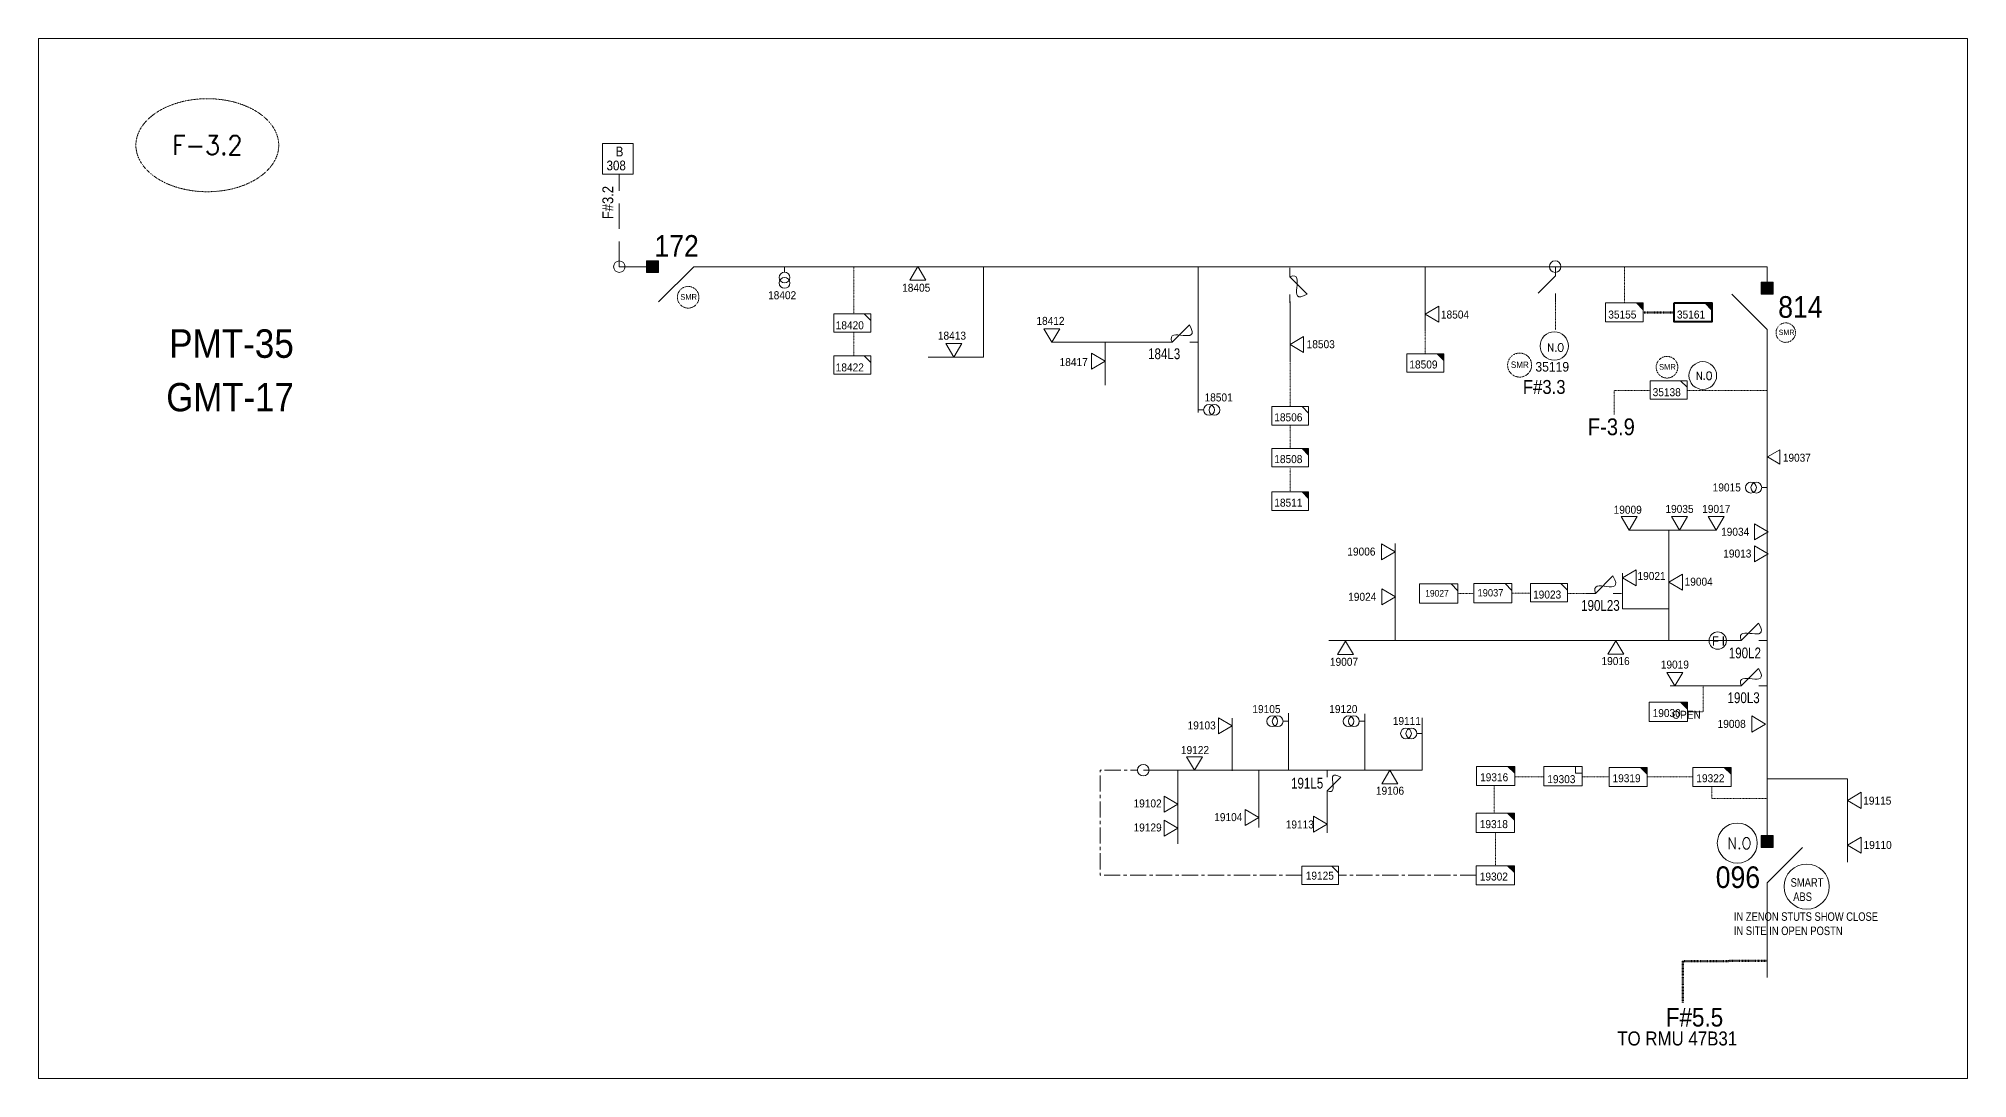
# Model space of a CAD drawing. Header units: metres. Extents: x 65984 to 144644, y -19036 to 23726.
# Drawn here: x 111685 to 112577, y 14804 to 15285 of the extents above; entities that cross this region are included whole.
import ezdxf
from ezdxf.enums import TextEntityAlignment as Align

# ---------------------------------------------------------------- set-up
doc = ezdxf.new("R2010")
doc.units = ezdxf.units.M
doc.header["$MEASUREMENT"] = 0
for name, pattern in [('( Center )', [2, 1.25, -0.25, 0.25, -0.25]), ('DGN Style 3', [0.013877, 0, -0.013877]), ('HIDDEN2', [2381.25, 1587.5, -793.75])]:
    doc.linetypes.add(name, pattern=pattern)
doc.layers.get('0').update_dxf_attribs({"color": 95, "lineweight": 40})
for name, color, linetype, lineweight in [('ABS', 7, 'Continuous', 40), ('ABS NUMBER', 112, 'Continuous', 30), ('d_eos no', 121, 'Continuous', 40), ('d_fco', 5, 'Continuous', 40), ('d_fco text', 95, 'Continuous', 40), ('d_oh branch', 94, 'Continuous', 40), ('d_tf', 1, 'Continuous', 40), ('d_tf no', 6, 'Continuous', 40), ('d_tf_200', 1, 'Continuous', 40), ('d_ug cable', 95, 'Continuous', 40), ('d_ug main line', 95, 'Continuous', 40), ('EARTH FAULT INDICATOR', 95, 'Continuous', 40), ('FDR  1  05', 172, 'Continuous', 40), ('FDR  1  16', 234, 'Continuous', 40), ('fedr no', 95, 'Continuous', 40), ('GRID STATION 01', 7, 'Continuous', 40), ('O H MAIN FEEDER', 4, 'Continuous', 100), ('SW N O', 114, 'Continuous', 30)]:
    doc.layers.add(name, color=color, linetype=linetype, lineweight=lineweight)
doc.styles.add('NASKHF', font='naskhf.shx', dxfattribs={"height": 8})
doc.styles.add('Style-Andalus', font='andlso.ttf')
doc.styles.add('Style-Arial', font='arial.ttf')
doc.styles.add('Style-msdefault', font='msdefault.shx')
doc.styles.add('Style-STANDARD', font='STANDARD.shx')

# ---------------------------------------------------------------- blocks, each defined once
blk = doc.blocks.new('ABS2_1_1')
at = {"color": 0, "linetype": 'ByBlock', "lineweight": -2, "ltscale": 500}
for q in [(-29900, 43500), (0, 0)]:
    blk.add_line((0, 13600), q, dxfattribs=at)
at = {"color": 0, "linetype": 'ByBlock', "lineweight": -2, "ltscale": 500, "flags": 128}
for points in [[(5000, 43600), (-5000, 43600), (-5000, 53600), (5000, 53600)], [(3791, 49653), (3791, 49653), (3791, 49653)]]:
    blk.add_lwpolyline(points, close=True, dxfattribs=at)
at = {"color": 0, "linetype": 'ByBlock', "lineweight": -2, "ltscale": 500}
for points in [[(5000, 43600), (-5000, 43600), (5000, 53600), (-5000, 53600)], [(3791, 49653), (3791, 49653), (3791, 49653)]]:
    blk.add_solid(points, dxfattribs=at)
blk = doc.blocks.new('TFU_115')
at = {"layer": 'd_tf_200', "color": 214, "linetype": 'Continuous', "lineweight": 13}
blk.add_line((0, 10), (0, 0), dxfattribs=at)
for centre in [(0, 30), (0, 20)]:
    blk.add_circle(centre, 10, dxfattribs=at)
blk = doc.blocks.new('*U1144')
at = {"layer": 'd_fco', "color": 214, "linetype": 'Continuous', "lineweight": 13}
blk.add_line((-4.6, 4.2), (-10.1, 4.2), dxfattribs=at)
at = {"layer": 'd_fco', "color": 214, "linetype": 'Continuous', "lineweight": 13, "flags": 128}
blk.add_lwpolyline([(13, 4.2), (7.1, 4.2), (-4.4, -7.3)], dxfattribs=at)
at = {"layer": 'd_fco', "color": 214, "linetype": 'Continuous', "lineweight": 13}
blk.add_open_spline([(-4.4, -7.3), (-13, 7.7), (11.6, -7.7), (7.1, 4.2)], degree=3, dxfattribs=at)
blk = doc.blocks.new('TF_8')
at = {"color": 0, "linetype": 'ByBlock', "lineweight": -2}
blk.add_line((6.3, 4.95), (9.9, 1.35), dxfattribs=at)
blk.add_3dface([(-10.1, 4.95), (9.9, 4.95), (9.9, -5.05), (-10.1, -5.05)], dxfattribs=at)
blk = doc.blocks.new('exist.us-1000kva')
at = {"color": 0, "linetype": 'ByBlock', "lineweight": -2, "flags": 128}
blk.add_lwpolyline([(40, 12.9), (32.8, 20), (40, 20)], close=True, dxfattribs=at)
at = {"color": 0, "linetype": 'ByBlock', "lineweight": -2, "extrusion": (0, 0, -1)}
blk.add_solid([(-40, 12.9), (-32.8, 20), (-40, 20)], dxfattribs=at)
at = {"color": 0, "linetype": 'ByBlock', "lineweight": -2, "xscale": 2, "yscale": 2}
blk.add_blockref('TF_8', (20.2, 10.1), dxfattribs=at)
blk = doc.blocks.new('*U1145')
at = {"layer": 'd_fco', "color": 7, "linetype": 'Continuous', "lineweight": 13}
blk.add_line((4.02, -4.23), (4.02, -8.1), dxfattribs=at)
at = {"layer": 'd_fco', "color": 7, "linetype": 'Continuous', "lineweight": 13, "flags": 128}
blk.add_lwpolyline([(4.01, 8.11), (4.01, 3.95), (-4.01, -4.09)], dxfattribs=at)
blk = doc.blocks.new('*U1146')
at = {"layer": 'SW N O', "color": 3, "lineweight": 13, "ltscale": 0.426762}
blk.add_circle((0, 0), 16.8, dxfattribs=at)
at = {"layer": 'SW N O', "color": 3, "lineweight": 13, "insert": (1.7, -1.8), "char_height": 9.6, "attachment_point": 5, "line_spacing_factor": 0.6, "style": 'Style-STANDARD'}
blk.add_mtext('N.O', dxfattribs=at)
blk = doc.blocks.new('TF3')
at = {"color": 0, "linetype": 'ByBlock', "lineweight": -2}
for p, q in [((11.3, 9), (18.3, 9)), ((18.3, 9), (18.3, 2))]:
    blk.add_line(p, q, dxfattribs=at)
at = {"color": 0, "linetype": 'ByBlock', "lineweight": -2, "flags": 128}
blk.add_lwpolyline([(18.3, 2), (11.3, 2), (11.3, 9)], dxfattribs=at)
at = {"color": 0, "linetype": 'ByBlock', "lineweight": -2}
blk.add_3dface([(-21.7, 9), (18.3, 9), (18.3, -11), (-21.7, -11)], dxfattribs=at)
blk = doc.blocks.new('*U1012')
at = {"layer": 'd_fco', "color": 7, "linetype": 'Continuous', "lineweight": 13}
blk.add_line((-4.6, 4.2), (-10.1, 4.2), dxfattribs=at)
at = {"layer": 'd_fco', "color": 7, "linetype": 'Continuous', "lineweight": 13, "flags": 128}
blk.add_lwpolyline([(13, 4.2), (7.1, 4.2), (-4.4, -7.3)], dxfattribs=at)
at = {"layer": 'd_fco', "color": 7, "linetype": 'Continuous', "lineweight": 13}
blk.add_open_spline([(-4.4, -7.3), (-13, 7.7), (11.6, -7.7), (7.1, 4.2)], degree=3, dxfattribs=at)
blk = doc.blocks.new('*U1006')
at = {"layer": 'EARTH FAULT INDICATOR', "color": 2, "linetype": 'Continuous', "lineweight": 13}
blk.add_circle((0.02, 0.13), 4, dxfattribs=at)
at = {"layer": 'EARTH FAULT INDICATOR', "color": 2, "lineweight": 13, "style": 'Style-Andalus', "width": 0.9}
blk.add_text('F I', height=4.234, dxfattribs=at).set_placement((-2.61, 2.11), align=Align.TOP_LEFT)
blk = doc.blocks.new('TRA1_973')
at = {"layer": 'd_tf', "color": 214, "linetype": 'Continuous', "lineweight": 13, "ltscale": 0.000236361, "extrusion": (0, 0, -1), "flags": 128}
blk.add_lwpolyline([(-10, -17), (0, 0), (10, -17)], close=True, dxfattribs=at)
blk = doc.blocks.new('TRA1_972')
at = {"layer": 'd_tf', "color": 214, "linetype": 'Continuous', "lineweight": 13, "ltscale": 0.000236361, "xscale": 1.000046566207833, "yscale": 1.000046566207833, "zscale": 1.000046566207833, "rotation": 180}
blk.add_blockref('TRA1_973', (0, 0), dxfattribs=at)
blk = doc.blocks.new('*U2753')
at = {"layer": 'FDR  1  05', "color": 214, "linetype": 'Continuous', "lineweight": 13, "flags": 128}
blk.add_lwpolyline([(8.53, 4.26), (8.53, 1.19), (5.45, 4.26)], dxfattribs=at)
blk.add_lwpolyline([(5.45, 4.26), (8.53, 4.26), (8.53, 1.19)], close=True, dxfattribs=at)
at = {"layer": 'FDR  1  05', "color": 214, "linetype": 'Continuous', "lineweight": 13, "xscale": 0.8535245333131425, "yscale": 0.8535245333131425, "zscale": 0.4267622666565712, "rotation": 359.9999999999999}
blk.add_blockref('TF_8', (0.08, 0.04), dxfattribs=at)
blk = doc.blocks.new('TRA1_975')
at = {"layer": 'd_tf', "color": 214, "linetype": 'Continuous', "lineweight": 13, "ltscale": 0.000215779, "flags": 128}
blk.add_lwpolyline([(10, -17), (0, 0), (-10, -17)], close=True, dxfattribs=at)
blk = doc.blocks.new('TRA1_974')
at = {"layer": 'd_tf', "color": 214, "linetype": 'Continuous', "lineweight": 13, "ltscale": 0.000215779, "xscale": 1.000046566207834, "yscale": 1.000046566207834, "zscale": 1.000046566207834, "rotation": 180}
blk.add_blockref('TRA1_975', (0, 0), dxfattribs=at)
blk = doc.blocks.new('TRA1_977')
at = {"layer": 'd_tf', "color": 214, "linetype": 'Continuous', "lineweight": 13, "ltscale": 0.000215867, "flags": 128}
blk.add_lwpolyline([(10.1, -17), (0.1, 0), (-9.9, -17)], close=True, dxfattribs=at)
blk = doc.blocks.new('TRA1_976')
at = {"layer": 'd_tf', "color": 214, "linetype": 'Continuous', "lineweight": 13, "ltscale": 0.000215867, "xscale": 1.000046566207833, "yscale": 1.000046566207833, "zscale": 1.000046566207833, "rotation": 180}
blk.add_blockref('TRA1_977', (0, 0), dxfattribs=at)
blk = doc.blocks.new('TRA1_979')
at = {"layer": 'd_tf', "color": 214, "linetype": 'Continuous', "lineweight": 13, "ltscale": 0.00019707, "extrusion": (0, 0, -1), "flags": 128}
blk.add_lwpolyline([(-10.1, -17), (-0.1, 0), (9.9, -17)], close=True, dxfattribs=at)
blk = doc.blocks.new('TRA1_978')
at = {"layer": 'd_tf', "color": 214, "linetype": 'Continuous', "lineweight": 13, "ltscale": 0.00019707, "xscale": 1.000046566207833, "yscale": 1.000046566207833, "zscale": 1.000046566207833, "rotation": 180}
blk.add_blockref('TRA1_979', (0, 0), dxfattribs=at)
blk = doc.blocks.new('TRA1_981')
at = {"layer": 'd_tf', "color": 214, "linetype": 'Continuous', "lineweight": 13, "ltscale": 0.00019715, "flags": 128}
blk.add_lwpolyline([(10, -17), (0, 0), (-10, -17)], close=True, dxfattribs=at)
blk = doc.blocks.new('TRA1_980')
at = {"layer": 'd_tf', "color": 214, "linetype": 'Continuous', "lineweight": 13, "ltscale": 0.00019715, "xscale": 1.000046566207833, "yscale": 1.000046566207833, "zscale": 1.000046566207833, "rotation": 180}
blk.add_blockref('TRA1_981', (0, 0), dxfattribs=at)
blk = doc.blocks.new('TRA1_983')
at = {"layer": 'd_tf', "color": 214, "linetype": 'Continuous', "lineweight": 13, "ltscale": 0.00019707, "flags": 128}
blk.add_lwpolyline([(10, -17), (0, 0), (-10, -17)], close=True, dxfattribs=at)
blk = doc.blocks.new('TRA1_982')
at = {"layer": 'd_tf', "color": 214, "linetype": 'Continuous', "lineweight": 13, "ltscale": 0.00019707, "xscale": 1.000046566207834, "yscale": 1.000046566207834, "zscale": 1.000046566207834, "rotation": 180}
blk.add_blockref('TRA1_983', (0, 0), dxfattribs=at)
blk = doc.blocks.new('*U3786')
at = {"layer": 'SW N O', "color": 3, "lineweight": 13, "ltscale": 0.426762}
blk.add_circle((0, 0), 16.8, dxfattribs=at)
at = {"layer": 'SW N O', "color": 3, "lineweight": 13, "style": 'Style-STANDARD'}
blk.add_text('N.O', height=9.6, dxfattribs=at).set_placement((1.7, -0.2), align=Align.MIDDLE_CENTER)
blk = doc.blocks.new('TRA1_1571')
at = {"layer": 'd_tf', "color": 214, "linetype": 'Continuous', "lineweight": 13, "ltscale": 0.000194281, "flags": 128}
blk.add_lwpolyline([(10.1, -17), (0.1, 0), (-9.9, -17)], close=True, dxfattribs=at)
blk = doc.blocks.new('TRA1_1570')
at = {"layer": 'd_tf', "color": 214, "linetype": 'Continuous', "lineweight": 13, "ltscale": 0.000194281, "xscale": 1.000046566207833, "yscale": 1.000046566207833, "zscale": 1.000046566207833, "rotation": 180}
blk.add_blockref('TRA1_1571', (0, 0), dxfattribs=at)
blk = doc.blocks.new('*U4170')
at = {"layer": 'SW N O', "color": 3, "lineweight": 13, "ltscale": 0.426762}
blk.add_circle((0, 0), 16.8, dxfattribs=at)
at = {"layer": 'SW N O', "color": 3, "lineweight": 13, "style": 'Style-STANDARD'}
blk.add_text('N.O', height=9.6, dxfattribs=at).set_placement((1.7, -0.2), align=Align.MIDDLE_CENTER)

msp = doc.modelspace()

# ---------------------------------------------------------------- linework, layer by layer
at = {"layer": 'd_oh branch', "color": 214, "linetype": 'Continuous', "lineweight": 13}
for p, q in [((112122.22, 15179.26), (112122.22, 15137.49)), ((112221.48, 15179.26), (112221.48, 15111.91)), ((112326.45, 15149.82), (112326.45, 15179.26)), ((112263.93, 15135.53), (112263.93, 15163.16)), ((112096.62, 15137.49), (112122.22, 15137.49)), ((112153.71, 15144.3), (112206.53, 15144.3)), ((112178.43, 15124.56), (112178.43, 15144.3)), ((112461.03, 15057.55), (112420.56, 15057.55)), ((112439.04, 15006.43), (112439.04, 15057.55)), ((112312.48, 15006.43), (112312.48, 15051.3)), ((112417.65, 15021.18), (112417.65, 15037.6)), ((112439.04, 15021.18), (112417.65, 15021.18)), ((112468.78, 15006.43), (112281.86, 15006.43)), ((112470, 14985.5), (112439.78, 14985.5)), ((112237.12, 14946.27), (112237.12, 14970.61)), ((112263.21, 14946.4), (112263.21, 14972.97)), ((112298.51, 14946.5), (112298.51, 14972.63)), ((112325.08, 14946.5), (112325.08, 14970.8)), ((112196.17, 14946.5), (112325.08, 14946.5)), ((112212.12, 14946.53), (112212.12, 14912.46)), ((112249.48, 14946.52), (112249.48, 14920.11)), ((112281.11, 14935.74), (112281.11, 14917.63))]:
    msp.add_line(p, q, dxfattribs=at)
at = {"layer": 'd_oh branch', "color": 214, "linetype": 'Continuous', "lineweight": 13, "flags": 128}
msp.add_lwpolyline([(112484.55, 14942.53), (112521.67, 14942.53), (112521.67, 14903.97)], dxfattribs=at)
at = {"layer": 'd_oh branch', "color": 214, "linetype": 'Continuous', "lineweight": 13}
msp.add_circle((112196.07, 14946.56), 2.66, dxfattribs=at)
at = {"layer": 'd_ug cable', "color": 214, "linetype": 'DGN Style 3', "lineweight": 13}
for p, q in [((112062.26, 15157.53), (112062.26, 15179.26)), ((112418.54, 15162.54), (112418.54, 15179.26)), ((112386.66, 15150.12), (112386.66, 15164.59)), ((112062.26, 15138.07), (112062.26, 15149)), ((112326.45, 15149.82), (112326.45, 15139.03)), ((112263.93, 15114.55), (112263.93, 15135.53)), ((112264, 15106.08), (112264, 15095.29)), ((112264, 15085.95), (112264, 15075.16)), ((112348.88, 15028.27), (112341.59, 15028.23)), ((112375.15, 15028.42), (112366.55, 15028.37)), ((112401.76, 15028.27), (112392.2, 15028.27)), ((112367.85, 14943.42), (112381.31, 14943.42)), ((112399.15, 14943.42), (112411.45, 14943.42)), ((112429.09, 14943.42), (112450.22, 14943.42)), ((112358.38, 14939.46), (112358.38, 14926.62))]:
    msp.add_line(p, q, dxfattribs=at)
at = {"layer": 'd_ug cable', "color": 214, "linetype": 'DGN Style 3', "lineweight": 100}
msp.add_line((112427.29, 15158.16), (112441.54, 15158.16), dxfattribs=at)
at = {"layer": 'd_ug cable', "color": 211, "linetype": 'DGN Style 3', "lineweight": 100}
for p, q in [((112484.3, 14858.4), (112445.52, 14858.32)), ((112445.57, 14858.27), (112445.61, 14839))]:
    msp.add_line(p, q, dxfattribs=at)
at = {"layer": 'd_ug cable', "color": 5, "linetype": 'DGN Style 3', "lineweight": 13, "flags": 128}
for points in [[(112413.88, 15122.04), (112430.5, 15122.04)], [(112413.88, 15110.96), (112413.88, 15122.04)]]:
    msp.add_lwpolyline(points, dxfattribs=at)
at = {"layer": 'd_ug cable', "color": 214, "linetype": 'DGN Style 3', "lineweight": 13, "flags": 128}
for points in [[(112447.72, 15122.04), (112484.55, 15122.04)], [(112454.89, 14985.5), (112454.89, 14973.54), (112447.64, 14973.54)], [(112459.04, 14939.01), (112459.04, 14933.43), (112484.55, 14933.43)], [(112358.89, 14902.39), (112358.89, 14917.8)]]:
    msp.add_lwpolyline(points, dxfattribs=at)
at = {"layer": 'd_ug cable', "color": 2, "linetype": 'DGN Style 3', "lineweight": 13}
for centre, radius in [((111985.62, 15165.13), 5), ((112493.15, 15148.78), 4.5), ((112370.1, 15133.78), 5.56), ((112438.24, 15132.79), 5)]:
    msp.add_circle(centre, radius, dxfattribs=at)
at = {"layer": 'd_ug cable', "color": 2, "linetype": 'Continuous', "lineweight": 13}
msp.add_circle((112502.84, 14892.76), 10.43, dxfattribs=at)
at = {"layer": 'd_ug main line', "color": 214, "linetype": 'HIDDEN2', "lineweight": 13, "ltscale": 0.00735}
msp.add_lwpolyline([(111953.79, 15179.26), (111953.79, 15222.03)], dxfattribs=at)
at = {"layer": 'FDR  1  16', "color": 214, "linetype": '( Center )', "lineweight": 13, "ltscale": 6, "flags": 128}
for points in [[(112269.45, 14897.99), (112176.1, 14897.99), (112176.1, 14946.56), (112193.42, 14946.56)], [(112350.07, 14897.99), (112286.4, 14897.99)]]:
    msp.add_lwpolyline(points, dxfattribs=at)
at = {"layer": 'fedr no', "color": 82, "linetype": 'DGN Style 3', "lineweight": 13, "true_color": 0x1dc70e}
msp.add_ellipse((111763.27, 15235.4), major_axis=(33.02, 0), ratio=0.651175, dxfattribs=at)
at = {"layer": 'GRID STATION 01', "color": 1, "lineweight": 13, "ltscale": 0.379284, "flags": 128}
msp.add_lwpolyline([(111960.22, 15236.22), (111946.03, 15236.22), (111946.03, 15222.03), (111960.22, 15222.03)], close=True, dxfattribs=at)
at = {"layer": 'O H MAIN FEEDER', "color": 214, "lineweight": 13, "ltscale": 30}
for p, q in [((111953.79, 15179.26), (111966.39, 15179.26)), ((111992.96, 15179.26), (112484.55, 15179.26))]:
    msp.add_line(p, q, dxfattribs=at)
at = {"layer": 'O H MAIN FEEDER', "color": 214, "lineweight": 13, "ltscale": 0.488306}
for p, q in [((112484.55, 15171.95), (112484.55, 15179.26)), ((112484.55, 15066.6), (112484.55, 15144.14)), ((112484.55, 15100.05), (112484.55, 15093.62)), ((112484.55, 14916.34), (112484.55, 15093.25)), ((112484.55, 14850.75), (112484.55, 14887.15))]:
    msp.add_line(p, q, dxfattribs=at)
at = {"layer": 'O H MAIN FEEDER', "color": 140, "lineweight": 13, "ltscale": 0.498271, "flags": 128}
msp.add_lwpolyline([(111685.24, 15284.68), (112577.16, 15284.68), (112577.16, 14804.1), (111685.24, 14804.1)], close=True, dxfattribs=at)
at = {"layer": 'O H MAIN FEEDER', "color": 214, "lineweight": 13, "ltscale": 0.488306}
for centre in [(111953.79, 15179.26), (112386.54, 15179.29)]:
    msp.add_circle(centre, 2.66, dxfattribs=at)

# ---------------------------------------------------------------- block references
at = {"layer": 'ABS', "color": 2, "linetype": 'Continuous', "lineweight": 13, "ltscale": 0.812883, "xscale": 0.0005446322480400586, "zscale": 0.000360672857092237}
for p, yscale, rotation in [((111995.59, 15179.26), 0.0005446322480400586, 89.99999280080996), ((112484.55, 15142.86), 0.0005446322480400586, 359.9999928008099), ((112484.55, 14887.15), -0.000544632248040059, 180.0000071991901)]:
    msp.add_blockref('ABS2_1_1', p, dxfattribs=dict(at, yscale=yscale, rotation=rotation))
at = {"layer": 'd_fco', "color": 214, "linetype": 'Continuous', "lineweight": 13, "xscale": 0.7, "yscale": 0.7, "zscale": 0.7}
for p, rotation in [((112266.79, 15169.67), 90.00000000060012), ((112214.34, 15147.25), 180.0000000006002)]:
    msp.add_blockref('*U1144', p, dxfattribs=dict(at, rotation=rotation))
at = {"layer": 'd_fco', "color": 7, "linetype": 'Continuous', "lineweight": 13}
msp.add_blockref('*U1145', (112382.64, 15171.16), dxfattribs=at)
at = {"layer": 'd_fco', "color": 7, "linetype": 'Continuous', "lineweight": 13, "xscale": 0.7000000000000004, "yscale": 0.7000000000000004, "zscale": 0.7000000000000004, "rotation": 179.9640835135763}
for p in [(112410.17, 15031.2), (112477.53, 15009.38), (112477.53, 14988.45)]:
    msp.add_blockref('*U1012', p, dxfattribs=at)
at = {"layer": 'd_fco', "color": 214, "linetype": 'Continuous', "lineweight": 13, "extrusion": (0, 0, -1), "xscale": 0.5514595697224477, "yscale": 0.5514595697224477, "zscale": 0.5514595697224477, "rotation": 269.9640835135762}
msp.add_blockref('*U1144', (-112283.43, 14940.86), dxfattribs=at)
at = {"layer": 'd_tf', "color": 214, "linetype": 'Continuous', "lineweight": 13, "ltscale": 0.000236361, "xscale": 0.37, "yscale": 0.37, "zscale": 0.37}
for p, rotation in [((112091.79, 15179.36), 180), ((112326.38, 15157.36), 270), ((112263.94, 15143.25), 269.9999999999999)]:
    msp.add_blockref('TRA1_972', p, dxfattribs=dict(at, rotation=rotation))
at = {"layer": 'd_tf', "color": 214, "linetype": 'Continuous', "lineweight": 13, "ltscale": 0.000236361, "extrusion": (0, 0, -1), "xscale": 0.37, "yscale": 0.37, "zscale": 0.37}
for p, rotation in [((-112153.72, 15144.3), 2.932989172718177e-10), ((-112108.42, 15137.49), 359.9999999999999), ((-112178.42, 15135.6), 269.9999999999999)]:
    msp.add_blockref('TRA1_972', p, dxfattribs=dict(at, rotation=rotation))
at = {"layer": 'd_tf', "color": 214, "linetype": 'Continuous', "lineweight": 13, "ltscale": 0.000194281, "xscale": 0.333, "yscale": 0.333, "zscale": 0.333, "rotation": 269.9999999999999}
msp.add_blockref('TRA1_1570', (112484.7, 15091.29), dxfattribs=at)
at = {"layer": 'd_tf', "color": 214, "linetype": 'Continuous', "lineweight": 13, "ltscale": 0.000215867, "extrusion": (0, 0, -1), "xscale": 0.37, "yscale": 0.37, "zscale": 0.37}
for p, rotation in [((-112420.66, 15057.55), 359.9999999999999), ((-112414.68, 15006.41), 180)]:
    msp.add_blockref('TRA1_976', p, dxfattribs=dict(at, rotation=rotation))
at = {"layer": 'd_tf', "color": 214, "linetype": 'Continuous', "lineweight": 13, "ltscale": 0.000215867, "xscale": 0.37, "yscale": 0.37, "zscale": 0.37, "rotation": 359.9999999999999}
for p in [(112444.07, 15057.56), (112461.05, 15057.56), (112441.94, 14985.48)]:
    msp.add_blockref('TRA1_976', p, dxfattribs=at)
at = {"layer": 'd_tf', "color": 214, "linetype": 'Continuous', "lineweight": 13, "ltscale": 0.000215779, "xscale": 0.37, "yscale": 0.37, "zscale": 0.37}
for p, rotation in [((112485.03, 15056.67), 89.99999999999994), ((112312.49, 15047.4), 89.99999999999997), ((112485.03, 15046.61), 89.99999999999994), ((112312.71, 15026.74), 89.99999999999997), ((112483.83, 14967.9), 89.99999999999997)]:
    msp.add_blockref('TRA1_974', p, dxfattribs=dict(at, rotation=rotation))
at = {"layer": 'd_tf', "color": 214, "linetype": 'Continuous', "lineweight": 13, "ltscale": 0.000215779, "extrusion": (0, 0, -1), "xscale": 0.37, "yscale": 0.37, "zscale": 0.37}
for p, rotation in [((-112417.71, 15035.41), 89.99999999999997), ((-112439.1, 15033.41), 89.99999999999997), ((-112521.66, 14932.62), 90.00000000000007), ((-112521.66, 14911.93), 90.00000000000007)]:
    msp.add_blockref('TRA1_974', p, dxfattribs=dict(at, rotation=rotation))
at = {"layer": 'd_tf', "color": 214, "linetype": 'Continuous', "lineweight": 13, "ltscale": 0.00019707, "extrusion": (0, 0, -1), "xscale": 0.37, "yscale": 0.37, "zscale": 0.37, "rotation": 180.0000000008845}
msp.add_blockref('TRA1_978', (-112289.67, 15006.26), dxfattribs=at)
at = {"layer": 'd_tf', "color": 214, "linetype": 'Continuous', "lineweight": 13, "ltscale": 0.00019715, "extrusion": (0, 0, -1), "xscale": 0.37, "yscale": 0.37, "zscale": 0.37}
for p, rotation in [((-112237.16, 14967.08), 269.9999999999999), ((-112211.99, 14930.92), 270), ((-112211.99, 14919.8), 270), ((-112249.47, 14924.64), 269.9999999999999)]:
    msp.add_blockref('TRA1_980', p, dxfattribs=dict(at, rotation=rotation))
at = {"layer": 'd_tf', "color": 214, "linetype": 'Continuous', "lineweight": 13, "ltscale": 0.00019715, "xscale": 0.37, "yscale": 0.37, "zscale": 0.37}
for p, rotation in [((112219.78, 14946.5), 359.9999999999999), ((112310.1, 14946.53), 180)]:
    msp.add_blockref('TRA1_980', p, dxfattribs=dict(at, rotation=rotation))
at = {"layer": 'd_tf', "color": 214, "linetype": 'Continuous', "lineweight": 13, "ltscale": 0.00019707, "xscale": 0.37, "yscale": 0.37, "zscale": 0.37, "rotation": 89.99999999999997}
msp.add_blockref('TRA1_982', (112281.07, 14921.66), dxfattribs=at)
at = {"layer": 'd_tf_200', "color": 214, "linetype": 'Continuous', "lineweight": 13, "xscale": 0.25, "yscale": 0.25, "zscale": 0.25}
for p, rotation in [((112030.18, 15179.26), 179.9999999999999), ((112221.48, 15113.07), 269.9999999999999), ((112484.55, 15077.15), 89.9999999999999), ((112298.46, 14969.18), 89.9999999999999), ((112325.05, 14963.52), 89.9999999999999)]:
    msp.add_blockref('TFU_115', p, dxfattribs=dict(at, rotation=rotation))
at = {"layer": 'd_tf_200', "color": 214, "linetype": 'Continuous', "lineweight": 13, "extrusion": (0, 0, -1), "xscale": 0.25, "yscale": 0.25, "zscale": 0.25, "rotation": 269.9999999999999}
msp.add_blockref('TFU_115', (-112263.21, 14969.18), dxfattribs=at)
at = {"layer": 'EARTH FAULT INDICATOR', "color": 2, "linetype": 'Continuous', "lineweight": 13}
msp.add_blockref('*U1006', (112461.67, 15006.3), dxfattribs=at)
at = {"layer": 'FDR  1  05', "color": 214, "linetype": 'Continuous', "lineweight": 13}
for p in [(112061.53, 15153.27), (112061.53, 15133.8)]:
    msp.add_blockref('*U2753', p, dxfattribs=at)
at = {"layer": 'FDR  1  05', "color": 214, "linetype": 'Continuous', "lineweight": 13, "rotation": 359.9999999999999}
for name, p, xscale, yscale, zscale in [('exist.us-1000kva', (112409.79, 15153.79), 0.4375046734824514, 0.4375046734824514, 0.4267622666565712), ('exist.us-1000kva', (112317.92, 15130.5), 0.4267622666565712, 0.4267622666565712, 0.4267622666565712), ('TF_8', (112264.09, 15110.39), 0.8535245333131425, 0.8535245333131425, 0.4267622666565712), ('exist.us-1000kva', (112255.47, 15086.76), 0.4267622666565712, 0.4267622666565712, 0.4267622666565712), ('exist.us-1000kva', (112255.47, 15066.63), 0.4267622666565712, 0.4267622666565712, 0.4267622666565712), ('TF_8', (112332.82, 15028.27), 0.8864616711499282, 0.8864616711499282, 0.2799987231533764), ('TF_8', (112357.8, 15028.39), 0.8837848621672141, 0.8837848621672141, 0.2519988508380388), ('TF_8', (112383.75, 15028.68), 0.8535245333131425, 0.8535245333131425, 0.4267622666565712), ('exist.us-1000kva', (112430.01, 14969.13), 0.4408865257414947, 0.4408865257414947, 0.4267622666565712), ('exist.us-1000kva', (112350.22, 14939.46), 0.4408865257414947, 0.4408865257414947, 0.4267622666565712), ('TF3', (112390.95, 14944.28), 0.4438894462788735, 0.4438894462788735, 0.1300771388769227), ('exist.us-1000kva', (112411.45, 14939.01), 0.4408865257414947, 0.4408865257414947, 0.4267622666565712), ('exist.us-1000kva', (112450.22, 14939.01), 0.4408865257414947, 0.4408865257414947, 0.4267622666565712), ('exist.us-1000kva', (112350.07, 14917.8), 0.4408865257414947, 0.4408865257414947, 0.4267622666565712), ('TF_8', (112277.95, 14898.03), 0.8535245333131425, 0.8535245333131425, 0.4267622666565712), ('exist.us-1000kva', (112350.07, 14893.58), 0.4408865257414947, 0.4408865257414947, 0.4267622666565712)]:
    msp.add_blockref(name, p, dxfattribs=dict(at, xscale=xscale, yscale=yscale, zscale=zscale))
at = {"layer": 'FDR  1  05', "color": 214, "linetype": 'Continuous', "lineweight": 40, "xscale": 0.4375046734824514, "yscale": 0.4375046734824514, "zscale": 0.4267622666565712, "rotation": 359.9999999999999}
msp.add_blockref('exist.us-1000kva', (112441.54, 15153.79), dxfattribs=at)
at = {"layer": 'FDR  1  05', "color": 2, "linetype": 'Continuous', "lineweight": 13, "xscale": 0.8535245333131425, "yscale": 0.8535245333131425, "zscale": 0.4267622666565712, "rotation": 359.9999999999999}
msp.add_blockref('TF_8', (112439.06, 15122.35), dxfattribs=at)
at = {"layer": 'SW N O', "color": 3, "lineweight": 13}
for name, p, xscale, yscale, zscale in [('*U1146', (112386.11, 15142.6), 0.3902840045312104, 0.3902840045312104, 0.3902840045312104), ('*U3786', (112454.79, 15128.95), 0.3818668905545636, 0.3818668905545636, 0.3818668905545636), ('*U4170', (112470.75, 14912.86), 0.5509645825029734, 0.5509645825029734, 0.5509645825029734)]:
    msp.add_blockref(name, p, dxfattribs=dict(at, xscale=xscale, yscale=yscale, zscale=zscale))

# ---------------------------------------------------------------- texts
at = {"layer": 'ABS NUMBER', "color": 2, "lineweight": 13, "style": 'Style-Arial', "width": 0.88}
for s, p in [('172', (111990.54, 15193.86)), ('814', (112510.18, 15165.65))]:
    msp.add_text(s, height=10, rotation=360, dxfattribs=at).set_placement(p, align=Align.TOP_RIGHT)
at = {"layer": 'ABS NUMBER', "color": 2, "lineweight": 140, "insert": (112481.29, 14902.1), "char_height": 10, "attachment_point": 3, "style": 'NASKHF'}
msp.add_mtext('\\fArial|b0|i0|c178178|p39;\\H1x;\\W0.88;096\\P', dxfattribs=at)
at = {"layer": 'd_eos no', "color": 7, "linetype": 'Continuous', "lineweight": 13, "style": 'Style-Arial', "width": 0.88}
msp.add_text('PMT-35', height=13.183, dxfattribs=at).set_placement((111745.64, 15150.32), align=Align.TOP_LEFT)
at = {"layer": 'd_eos no', "color": 7, "linetype": 'Continuous', "lineweight": 13, "insert": (111744.28, 15125.5), "char_height": 13.088, "attachment_point": 1, "style": 'NASKHF'}
msp.add_mtext('\\fArial|b0|i0|c178178|p39;\\H1x;\\W0.88;GMT-17\\P', dxfattribs=at)
at = {"layer": 'd_fco text', "color": 214, "linetype": 'Continuous', "lineweight": 13, "style": 'Style-msdefault', "width": 0.8}
msp.add_text('184L3', height=5, dxfattribs=at).set_placement((112198.29, 15136.52))
at = {"layer": 'd_fco text', "color": 7, "linetype": 'Continuous', "lineweight": 13, "style": 'Style-msdefault', "width": 0.8}
for s, p in [('190L23', (112416.38, 15025.2)), ('190L2', (112481.69, 15003.24)), ('190L3', (112481.11, 14982.54))]:
    msp.add_text(s, height=5, dxfattribs=at).set_placement(p, align=Align.TOP_RIGHT)
at = {"layer": 'd_fco text', "color": 214, "linetype": 'Continuous', "lineweight": 13, "style": 'Style-msdefault', "width": 0.8}
msp.add_text('191L5', height=5, dxfattribs=at).set_placement((112264.4, 14943.05), align=Align.TOP_LEFT)
at = {"layer": 'd_fco text', "color": 1, "linetype": 'Continuous', "lineweight": 13, "ltscale": 1.292615, "char_height": 3.9501, "attachment_point": 7, "rotation": 359.96624, "style": 'NASKHF'}
for s, insert in [('\\Fmsdefault;\\H1x;\\W0.82;SMART\\P ABS', (112495.4, 14886.05)), ('\\Fmsdefault;\\H1x;\\W0.82;IN ZENON STUTS SHOW CLOSE\\PIN SITE IN OPEN POSTN', (112469.15, 14870.31))]:
    msp.add_mtext(s, dxfattribs=dict(at, insert=insert))
at = {"layer": 'd_tf no', "color": 1, "linetype": 'Continuous', "lineweight": 40, "style": 'Style-msdefault', "width": 0.945946}
for height, p in [(2.664, (111981.96, 15166.63)), (2.398, (112489.85, 15150.13)), (2.96, (112366.03, 15135.44)), (2.664, (112434.58, 15134.29))]:
    msp.add_text('SMR', height=height, dxfattribs=at).set_placement(p, align=Align.TOP_LEFT)
at = {"layer": 'd_tf no', "color": 214, "linetype": 'Continuous', "lineweight": 13, "style": 'Style-msdefault', "width": 0.945946}
for s, height, p in [('18402', 3.7, (112022.57, 15167.92)), ('18405', 3.7, (112084.57, 15171.39)), ('18420', 3.7, (112053.85, 15154.02)), ('18412', 3.7, (112146.65, 15156.06)), ('18504', 3.7, (112333.71, 15158.99)), ('35155', 3.7, (112411.09, 15158.99)), ('18413', 3.7, (112101.09, 15149.24)), ('18503', 3.7, (112271.62, 15145.28)), ('18417', 3.7, (112157.37, 15137.03)), ('18509', 3.7, (112319.11, 15135.91)), ('18422', 3.7, (112053.85, 15134.56)), ('18506', 3.7, (112256.65, 15111.5)), ('18508', 3.7, (112256.65, 15092.18)), ('19037', 3.67, (112491.83, 15092.82)), ('19015', 3.7, (112459.37, 15079.09)), ('18511', 3.7, (112256.65, 15072.04)), ('19009', 3.7, (112413.57, 15068.78)), ('19035', 3.7, (112437.52, 15069.15)), ('19017', 3.7, (112454.5, 15069.15)), ('19034', 3.7, (112463.25, 15058.59)), ('19006', 3.7, (112290.42, 15049.44)), ('19013', 3.7, (112464.25, 15048.53)), ('19021', 3.7, (112424.6, 15038.15)), ('19023', 3.7, (112376.31, 15029.58)), ('19004', 3.7, (112446.39, 15035.52)), ('19024', 3.7, (112290.81, 15028.54)), ('19016', 3.7, (112407.96, 14998.84)), ('19019', 3.7, (112435.37, 14997.22)), ('19105', 3.7, (112246.52, 14976.64)), ('19120', 3.7, (112282.07, 14976.67)), ('19103', 3.7, (112216.56, 14969.1)), ('19111', 3.7, (112311.44, 14971.13)), ('19030', 3.7, (112431.6, 14974.8)), ('19008', 3.7, (112461.64, 14969.81)), ('19122', 3.7, (112213.48, 14957.71)), ('19316', 3.7, (112351.81, 14945.13)), ('19303', 3.7, (112382.89, 14944.26)), ('19319', 3.7, (112413.04, 14944.68)), ('19322', 3.7, (112451.81, 14944.68)), ('19102', 3.7, (112191.56, 14933.05)), ('19106', 3.7, (112303.65, 14938.92)), ('19115', 3.7, (112528.97, 14934.33)), ('19129', 3.7, (112191.56, 14921.92)), ('19104', 3.7, (112228.87, 14926.7)), ('19113', 3.7, (112261.94, 14923.32)), ('19318', 3.7, (112351.66, 14923.47)), ('19110', 3.7, (112529.13, 14913.85)), ('19125', 3.7, (112271.19, 14899.65)), ('19302', 3.7, (112351.66, 14899.24))]:
    msp.add_text(s, height=height, dxfattribs=at).set_placement(p, align=Align.TOP_LEFT)
at = {"layer": 'd_tf no', "color": 214, "linetype": 'Continuous', "lineweight": 40, "style": 'Style-msdefault', "width": 0.945946}
msp.add_text('35161', height=3.7, dxfattribs=at).set_placement((112442.84, 15158.99), align=Align.TOP_LEFT)
at = {"layer": 'd_tf no', "color": 2, "linetype": 'Continuous', "lineweight": 13, "style": 'Style-msdefault', "width": 0.945946}
for s, height, p in [('35119', 4.432, (112377.39, 15135.21)), ('35138', 3.7, (112431.61, 15123.11))]:
    msp.add_text(s, height=height, dxfattribs=at).set_placement(p, align=Align.TOP_LEFT)
at = {"layer": 'd_tf no', "color": 214, "linetype": 'Continuous', "lineweight": 13, "style": 'Style-msdefault', "width": 0.945946}
msp.add_text('18501', height=3.7, dxfattribs=at).set_placement((112237.42, 15120.68), align=Align.TOP_RIGHT)
msp.add_text('19007', height=3.7, dxfattribs=at).set_placement((112282.38, 14994.79))
at = {"layer": 'd_tf no', "color": 5, "linetype": 'Continuous', "lineweight": 13, "style": 'Style-msdefault', "width": 0.945946}
msp.add_text('OPEN', height=3.7, dxfattribs=at).set_placement((112440.62, 14974.03), align=Align.TOP_LEFT)
at = {"layer": 'd_tf no', "color": 214, "linetype": 'Continuous', "lineweight": 13, "attachment_point": 1, "style": 'NASKHF'}
for s, insert, char_height, width in [('\\Fmsdefault;\\H1x;\\W0.945946;19027', (112326.45, 15029.87), 3.0894, 12.1998), ('\\Fmsdefault;\\H1x;\\W0.945946;19037\\P', (112350.65, 15030.24), 3.3928, 13.3979)]:
    msp.add_mtext(s, dxfattribs=dict(at, insert=insert, char_height=char_height, width=width))
at = {"layer": 'fedr no', "color": 6, "linetype": 'Continuous', "lineweight": 13, "insert": (111763.27, 15235.4), "char_height": 8.852, "attachment_point": 5, "style": 'Style-STANDARD'}
msp.add_mtext('F-3.2', dxfattribs=at)
at = {"layer": 'GRID STATION 01', "linetype": 'Continuous', "lineweight": 13, "style": 'Style-msdefault', "width": 0.888889}
for s, p in [('B', (111952.11, 15234.74)), ('308', (111947.88, 15228.29))]:
    msp.add_text(s, height=4.5, dxfattribs=at).set_placement(p, align=Align.TOP_LEFT)
at = {"layer": 'GRID STATION 01', "linetype": 'Continuous', "lineweight": 13, "style": 'Style-msdefault', "width": 0.9}
msp.add_text('F#3.2', height=5, rotation=90, dxfattribs=at).set_placement((111945.96, 15201.2), align=Align.TOP_LEFT)
at = {"layer": 'GRID STATION 01', "color": 55, "linetype": 'Continuous', "lineweight": 13, "style": 'Style-msdefault', "width": 0.9}
for s, height, p in [('F#3.3', 6.407, (112371.61, 15126.89)), ('F-3.9', 7.74, (112401.63, 15109.13)), ('F#5.5', 8.627, (112437.67, 14836.68)), ('TO RMU 47B31', 6.477, (112415.24, 14825.8))]:
    msp.add_text(s, height=height, rotation=360, dxfattribs=at).set_placement(p, align=Align.TOP_LEFT)

doc.saveas('drawing.dxf')
